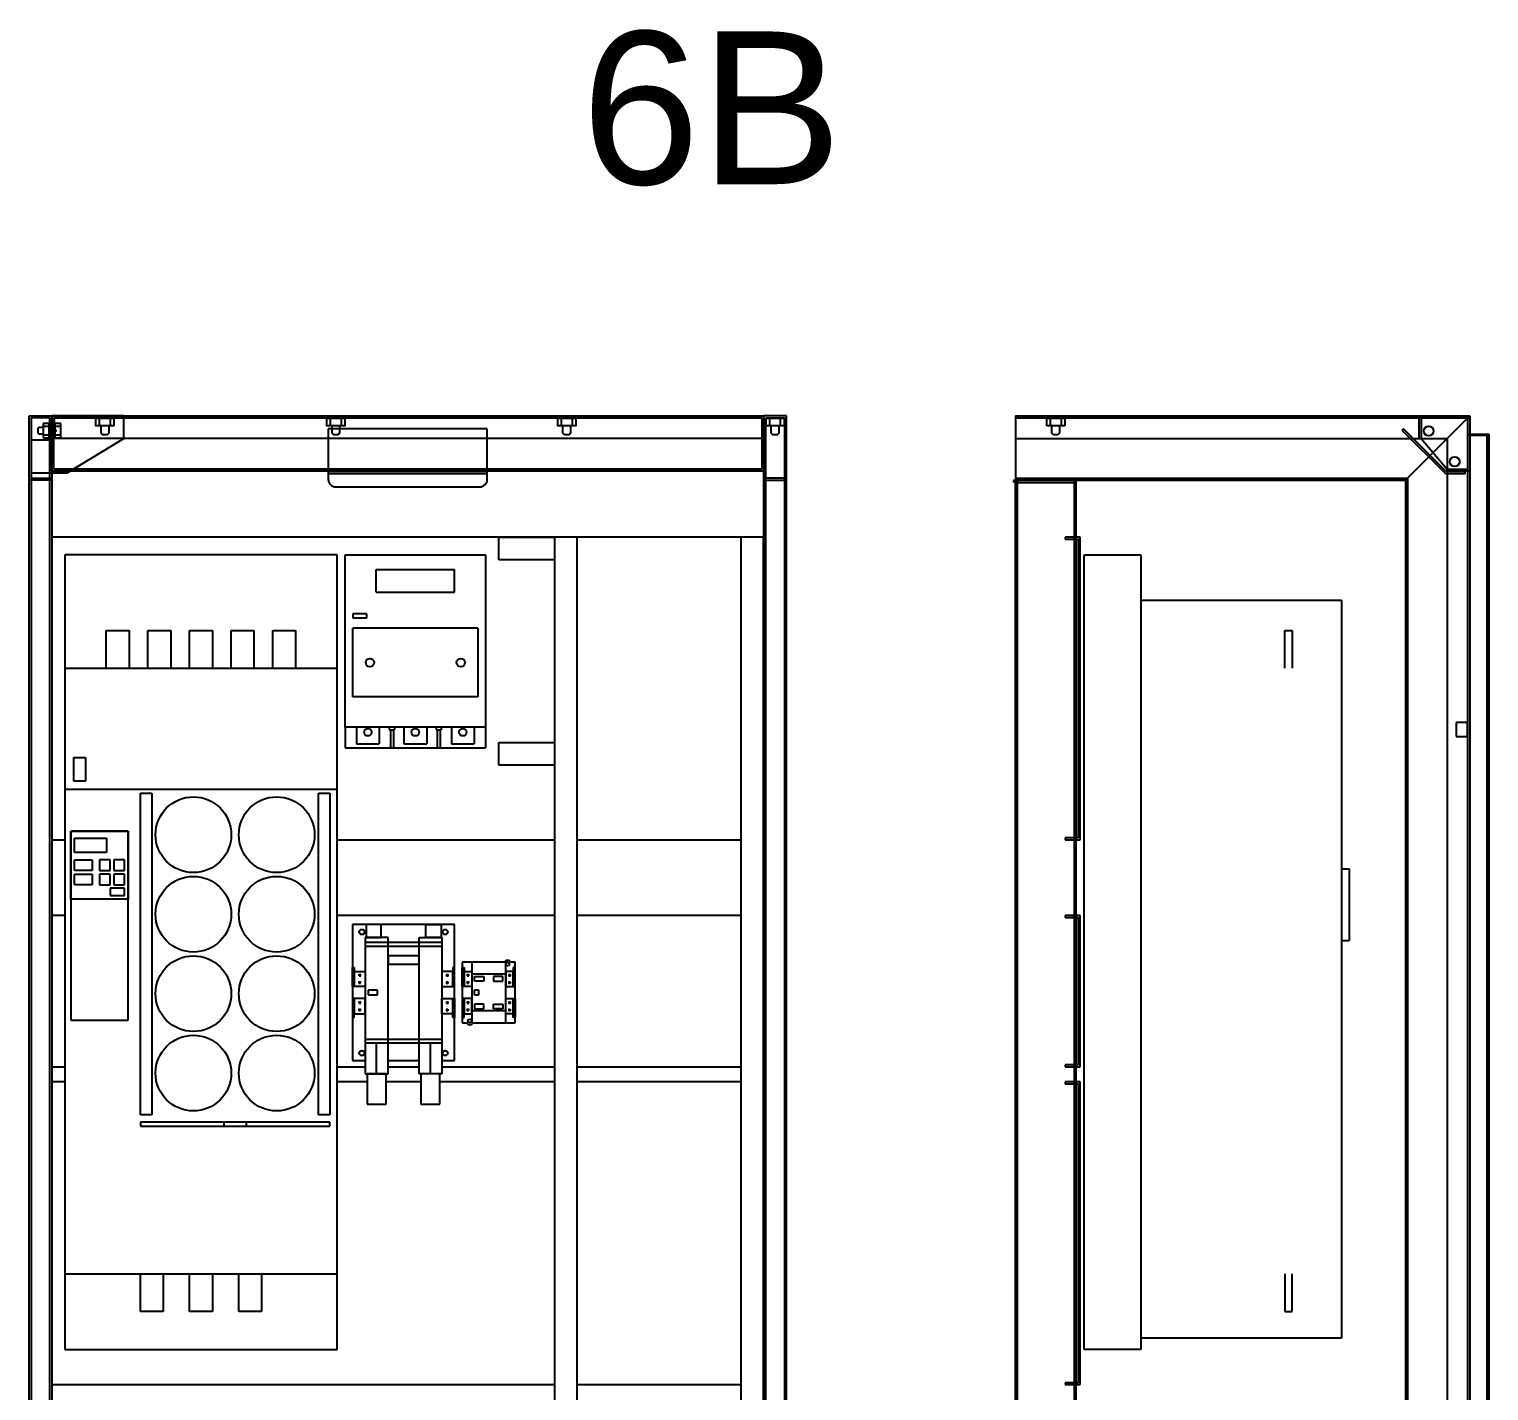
# Model space of a CAD drawing. Header units: millimetres. Extents: x 3151 to 30896, y 1337 to 7086.
# Drawn here: x 16846 to 18774, y 2249 to 4048 of the extents above; entities that cross this region are included whole.
import ezdxf

# ---------------------------------------------------------------- set-up
doc = ezdxf.new("R2010")
doc.units = ezdxf.units.MM
doc.linetypes.add('CENTER', pattern=[2, 1.25, -0.25, 0.25, -0.25])
doc.linetypes.add('DASHED2', pattern=[0.375, 0.25, -0.125])
doc.styles.get("Standard").update_dxf_attribs({"font": 'arial.ttf'})

msp = doc.modelspace()

# ---------------------------------------------------------------- hatches: boundary and pattern name
for points in [[(18718.9, 3463.7), (18718.9, 3466.3), (18746.2, 3466.3), (18746.2, 3534), (18684.5, 3534), (18684.5, 3506.7), (18681.9, 3506.7), (18681.9, 3536.7), (18748.9, 3536.7), (18748.9, 3463.7)], [(18716.5, 3460.5), (18742.6, 3460.5), (18742.6, 3463.2), (18717.6, 3463.2), (18661, 3519.8), (18659.1, 3517.9)], [(18234.4, 3376.7), (18214.4, 3376.7), (18214.4, 3374), (18231.7, 3374), (18231.7, 2979.3), (18214.4, 2979.3), (18214.4, 2976.7), (18234.4, 2976.7)], [(18234.4, 2876.7), (18214.4, 2876.7), (18214.4, 2874), (18231.7, 2874), (18231.7, 2679.3), (18214.4, 2679.3), (18214.4, 2676.7), (18234.4, 2676.7)], [(18234.4, 2656.7), (18214.4, 2656.7), (18214.4, 2654), (18231.7, 2654), (18231.7, 2259.3), (18214.4, 2259.3), (18214.4, 2256.7), (18234.4, 2256.7)]]:
    msp.add_hatch(color=7).paths.add_polyline_path(points)

# ---------------------------------------------------------------- linework, layer by layer
at = {"color": 7}
for p, q in [((16846.2, 1336.7), (16846.2, 3536.7)), ((16846.2, 3536.7), (16876.2, 3536.7)), ((16846.2, 3451.7), (16846.2, 3536.7)), ((16846.2, 3536.7), (16876.2, 3536.7)), ((16873.6, 3534), (16848.9, 3534)), ((16848.9, 3534), (16848.9, 1339.3)), ((16873.6, 3534), (16848.9, 3534)), ((16848.9, 3534), (16848.9, 3454.3)), ((16873.6, 1339.3), (16873.6, 3534)), ((16873.6, 3506.7), (16873.6, 3534)), ((16876.2, 3536.7), (16876.2, 1336.7)), ((16876.2, 3463.7), (16876.2, 3536.7)), ((16876.2, 3536.7), (17816.2, 3536.7)), ((16876.2, 3536.7), (16876.2, 3504.7)), ((16971.2, 3536.7), (16876.2, 3536.7)), ((16876.2, 3536.7), (16876.2, 3506.7)), ((16878.9, 3534), (17813.6, 3534)), ((16878.9, 3466.3), (16878.9, 3534)), ((16971.2, 3506.7), (16971.2, 3536.7)), ((17813.6, 3534), (17813.6, 3466.3)), ((17846.2, 3536.7), (17816.2, 3536.7)), ((17816.2, 3536.7), (17816.2, 1336.7)), ((17816.2, 3536.7), (17816.2, 3463.7)), ((17846.2, 3536.7), (17816.2, 3536.7)), ((17816.2, 3536.7), (17816.2, 3506.7)), ((17818.9, 3534), (17843.6, 3534)), ((17818.9, 1339.3), (17818.9, 3534)), ((17818.9, 3506.7), (17818.9, 3534)), ((17818.9, 3534), (17843.6, 3534)), ((17843.6, 3534), (17843.6, 1339.3)), ((17843.6, 3534), (17843.6, 3454.3)), ((17846.2, 1336.7), (17846.2, 3536.7)), ((17846.2, 3451.7), (17846.2, 3536.7)), ((18148.9, 3536.7), (18748.9, 3536.7)), ((18148.9, 3536.7), (18218.9, 3536.7)), ((18148.9, 3536.7), (18148.9, 1336.7)), ((18148.9, 3534), (18748.9, 3534)), ((18190, 3533.7), (18213.8, 3533.7)), ((18190, 3523.7), (18190, 3533.7)), ((18194.9, 3523.7), (18194.9, 3533.7)), ((18194.9, 3533.7), (18208.9, 3533.7)), ((18196.9, 3533.7), (18196.9, 3536.7)), ((18206.9, 3536.7), (18206.9, 3533.7)), ((18208.9, 3533.7), (18208.9, 3523.7)), ((18213.8, 3533.7), (18213.8, 3523.7)), ((18748.9, 3536.7), (18663.9, 3451.7)), ((18681.9, 3506.7), (18681.9, 3536.7)), ((18681.9, 3536.7), (18748.9, 3536.7)), ((18746.2, 3534), (18684.5, 3534)), ((18684.5, 3534), (18684.5, 3506.7)), ((18746.2, 1336.7), (18746.2, 3536.7)), ((18746.2, 3466.3), (18746.2, 3534)), ((18748.9, 3536.7), (18748.9, 1336.7)), ((18748.9, 3536.7), (18748.9, 3463.7)), ((16859.1, 3521.2), (16857.5, 3519.6)), ((16857.5, 3519.6), (16857.5, 3514.8)), ((16857.5, 3514.8), (16859.1, 3513.2)), ((16864.7, 3521.2), (16859.1, 3521.2)), ((16859.1, 3513.2), (16864.7, 3513.2)), ((16872.7, 3526.7), (16864.7, 3526.7)), ((16864.7, 3526.7), (16864.7, 3507.7)), ((16864.7, 3522.8), (16864.7, 3511.6)), ((16872.7, 3522.8), (16864.7, 3522.8)), ((16864.7, 3511.6), (16872.7, 3511.6)), ((16872.7, 3507.7), (16872.7, 3526.7)), ((16872.7, 3511.6), (16872.7, 3522.8)), ((16880.1, 3521.2), (16872.7, 3521.2)), ((16872.7, 3513.2), (16880.1, 3513.2)), ((16888.1, 3526.7), (16880.1, 3526.7)), ((16880.1, 3526.7), (16880.1, 3507.7)), ((16880.1, 3522.8), (16880.1, 3511.6)), ((16888.1, 3522.8), (16880.1, 3522.8)), ((16880.1, 3513.2), (16880.1, 3521.2)), ((16880.1, 3511.6), (16888.1, 3511.6)), ((16888.1, 3507.7), (16888.1, 3526.7)), ((16888.1, 3511.6), (16888.1, 3522.8)), ((17451.2, 3519.5), (17241.2, 3519.5)), ((17241.2, 3519.5), (17241.2, 3460.5)), ((17451.2, 3460.5), (17451.2, 3519.5)), ((18213.8, 3523.7), (18190, 3523.7)), ((18208.9, 3523.7), (18194.9, 3523.7)), ((18196.9, 3513.8), (18196.9, 3523.7)), ((18198.9, 3511.8), (18196.9, 3513.8)), ((18204.9, 3511.8), (18198.9, 3511.8)), ((18206.9, 3513.8), (18204.9, 3511.8)), ((18206.9, 3523.7), (18206.9, 3513.8)), ((18661, 3519.8), (18659.1, 3517.9)), ((18659.1, 3517.9), (18716.5, 3460.5)), ((18717.6, 3463.2), (18661, 3519.8)), ((18748.9, 3510.8), (18748.9, 3512.8)), ((18748.9, 3512.8), (18773.9, 3512.8)), ((18748.9, 3510.8), (18748.9, 1401.8)), ((18771.9, 3510.8), (18748.9, 3510.8)), ((18771.9, 1401.8), (18771.9, 3510.8)), ((18773.9, 3512.8), (18773.9, 1399.8)), ((16876.2, 3504.7), (16848.9, 3504.7)), ((16848.9, 3504.7), (16848.9, 3461.7)), ((16864.7, 3507.7), (16872.7, 3507.7)), ((16876.2, 3506.7), (16873.6, 3506.7)), ((17813.6, 3506.7), (16878.9, 3506.7)), ((16880.1, 3507.7), (16888.1, 3507.7)), ((16896.2, 3461.7), (16971.2, 3506.7)), ((17816.2, 3506.7), (17818.9, 3506.7)), ((18148.9, 3506.7), (18718.9, 3506.7)), ((18684.5, 3506.7), (18681.9, 3506.7)), ((18684.5, 3506.7), (18718.9, 3466.3)), ((18718.9, 3506.7), (18718.9, 1366.7)), ((16876.2, 3451.7), (16846.2, 3451.7)), ((16848.9, 3461.7), (16896.2, 3461.7)), ((16848.9, 3454.3), (16876.2, 3454.3)), ((17816.2, 3463.7), (16876.2, 3463.7)), ((16876.2, 3454.3), (16876.2, 3451.7)), ((17813.6, 3466.3), (16878.9, 3466.3)), ((17451.2, 3460.5), (17241.2, 3460.5)), ((17241.2, 3460.5), (17241.2, 3453)), ((17241.2, 3460.5), (17451.2, 3460.5)), ((17451.2, 3453), (17451.2, 3460.5)), ((17816.2, 3454.3), (17816.2, 3451.7)), ((17843.6, 3454.3), (17816.2, 3454.3)), ((17816.2, 3451.7), (17846.2, 3451.7)), ((18146.2, 3451.2), (18146.2, 3448.5)), ((18148.9, 3451.2), (18146.2, 3451.2)), ((18148.9, 3454.3), (18666.5, 3454.3)), ((18148.9, 3451.7), (18663.9, 3451.7)), ((18148.9, 1422.2), (18148.9, 3451.2)), ((18228.9, 3451.2), (18148.9, 3451.2)), ((18148.9, 3451.2), (18148.9, 1422.2)), ((18151.5, 1422.2), (18151.5, 3451.2)), ((18226.2, 3451.2), (18226.2, 1422.2)), ((18228.9, 1422.2), (18228.9, 3451.2)), ((18663.9, 3451.7), (18663.9, 1421.7)), ((18666.5, 3454.3), (18666.5, 1419)), ((18716.5, 3460.5), (18742.6, 3460.5)), ((18742.6, 3463.2), (18717.6, 3463.2)), ((18718.9, 3463.7), (18718.9, 3466.3)), ((18718.9, 3466.3), (18746.2, 3466.3)), ((18748.9, 3463.7), (18718.9, 3463.7)), ((18742.6, 3460.5), (18742.6, 3463.2)), ((17251.2, 3443), (17441.2, 3443)), ((18151.5, 3448.5), (18226.2, 3448.5)), ((17816.2, 3376.7), (16876.2, 3376.7)), ((16876.2, 3376.7), (16876.2, 2976.7)), ((17466.3, 3376.7), (17539.9, 3376.7)), ((17466.3, 3346.7), (17466.3, 3376.7)), ((17539.9, 3376.7), (17539.9, 3346.7)), ((17569.9, 3376.7), (17539.9, 3376.7)), ((17539.9, 3376.7), (17539.9, 2179.2)), ((17569.9, 2179.2), (17569.9, 3376.7)), ((17816.2, 3376.7), (17786.2, 3376.7)), ((17786.2, 3376.7), (17786.2, 1779.2)), ((17816.2, 2976.7), (17816.2, 3376.7)), ((17816.2, 1779.2), (17816.2, 3376.7)), ((18234.4, 3376.7), (18214.4, 3376.7)), ((18214.4, 3376.7), (18214.4, 3374)), ((18214.4, 3374), (18231.7, 3374)), ((18231.7, 3374), (18231.7, 2979.3)), ((18234.4, 2976.7), (18234.4, 3376.7)), ((17253.1, 3353.3), (16893.1, 3353.3)), ((16893.1, 3353.3), (16893.1, 2303.3)), ((17253.1, 2303.3), (17253.1, 3353.3)), ((17263.7, 3353.3), (17448.7, 3353.3)), ((17263.7, 3125.3), (17263.7, 3353.3)), ((17448.7, 3353.3), (17448.7, 3125.3)), ((17539.9, 3346.7), (17466.3, 3346.7)), ((18239.4, 3353.3), (18314.4, 3353.3)), ((18239.4, 2303.3), (18239.4, 3353.3)), ((18314.4, 3353.3), (18314.4, 2303.3)), ((17304.6, 3333.7), (17407.9, 3333.7)), ((17304.6, 3303.7), (17304.6, 3333.7)), ((17407.9, 3303.7), (17407.9, 3333.7)), ((17304.6, 3303.7), (17407.9, 3303.7)), ((18314.4, 3293.3), (18579.4, 3293.3)), ((18579.4, 3293.3), (18579.4, 2318.3)), ((17291.7, 3275.3), (17273.7, 3275.3)), ((17273.7, 3275.3), (17273.7, 3269.3)), ((17291.7, 3269.3), (17273.7, 3269.3)), ((17291.7, 3275.3), (17291.7, 3269.3)), ((16948.1, 3203.3), (16948.1, 3253.3)), ((16948.1, 3253.3), (16978.1, 3253.3)), ((16978.1, 3253.3), (16978.1, 3203.3)), ((17003.1, 3203.3), (17003.1, 3253.3)), ((17003.1, 3253.3), (17033.1, 3253.3)), ((17033.1, 3253.3), (17033.1, 3203.3)), ((17058.1, 3203.3), (17058.1, 3253.3)), ((17058.1, 3253.3), (17088.1, 3253.3)), ((17088.1, 3253.3), (17088.1, 3203.3)), ((17113.1, 3203.3), (17113.1, 3253.3)), ((17113.1, 3253.3), (17143.1, 3253.3)), ((17143.1, 3253.3), (17143.1, 3203.3)), ((17168.1, 3203.3), (17168.1, 3253.3)), ((17168.1, 3253.3), (17198.1, 3253.3)), ((17198.1, 3253.3), (17198.1, 3203.3)), ((17438.7, 3256.3), (17273.7, 3256.3)), ((17273.7, 3165.3), (17273.7, 3256.3)), ((17438.7, 3256.3), (17438.7, 3165.3)), ((18504.4, 3203.3), (18504.4, 3253.3)), ((18504.4, 3253.3), (18514.4, 3253.3)), ((18514.4, 3253.3), (18514.4, 3203.3)), ((16893.1, 3203.3), (17253.1, 3203.3)), ((17438.7, 3165.3), (17273.7, 3165.3)), ((17448.7, 3125.3), (17263.7, 3125.3)), ((17263.7, 3125.3), (17263.7, 3098.3)), ((17278.5, 3125.3), (17278.5, 3103.3)), ((17308.5, 3125.3), (17308.5, 3103.3)), ((17321.8, 3125.3), (17321.8, 3121.8)), ((17328.8, 3125.3), (17328.8, 3121.8)), ((17341.2, 3125.3), (17341.2, 3103.3)), ((17371.2, 3125.3), (17371.2, 3103.3)), ((17383.5, 3125.3), (17383.5, 3121.8)), ((17390.5, 3125.3), (17390.5, 3121.8)), ((17403.9, 3125.3), (17403.9, 3103.3)), ((17433.9, 3125.3), (17433.9, 3103.3)), ((17448.7, 3125.3), (17448.7, 3098.3)), ((18745.9, 3131.6), (18730.9, 3131.6)), ((18730.9, 3131.6), (18730.9, 3113.1)), ((18745.9, 3113.1), (18745.9, 3131.6)), ((17321.8, 3121.8), (17328.8, 3121.8)), ((17323.3, 3121.8), (17323.3, 3098.3)), ((17327.3, 3121.8), (17327.3, 3098.3)), ((17383.5, 3121.8), (17390.5, 3121.8)), ((17385, 3121.8), (17385, 3098.3)), ((17389, 3121.8), (17389, 3098.3)), ((17466.3, 3105.1), (17539.9, 3105.1)), ((17466.3, 3075.1), (17466.3, 3105.1)), ((17539.9, 3105.1), (17539.9, 3075.1)), ((18730.9, 3113.1), (18745.9, 3113.1)), ((16905, 3085.5), (16920.8, 3085.5)), ((16905, 3054.1), (16905, 3085.5)), ((16920.8, 3085.5), (16920.8, 3054.1)), ((17263.7, 3098.3), (17448.7, 3098.3)), ((17278.5, 3103.3), (17308.5, 3103.3)), ((17341.2, 3103.3), (17371.2, 3103.3)), ((17403.9, 3103.3), (17433.9, 3103.3)), ((17539.9, 3075.1), (17466.3, 3075.1)), ((16920.8, 3054.1), (16905, 3054.1)), ((16893.1, 3043.3), (17253.1, 3043.3)), ((16993.1, 2613.3), (16993.1, 3038.3)), ((16993.1, 3038.3), (17008.1, 3038.3)), ((17008.1, 3038.3), (17008.1, 2613.3)), ((17228.1, 2613.3), (17228.1, 3038.3)), ((17228.1, 3038.3), (17243.1, 3038.3)), ((17243.1, 3038.3), (17243.1, 2613.3)), ((16976.8, 2988.1), (16901.2, 2988.1)), ((16901.2, 2988.1), (16901.2, 2738.1)), ((16901.2, 2988.1), (16976.8, 2988.1)), ((16901.2, 2898.3), (16901.2, 2988.1)), ((16976.8, 2738.1), (16976.8, 2988.1)), ((16976.8, 2988.1), (16976.8, 2898.3)), ((16876.2, 2976.7), (16893.1, 2976.7)), ((16905.9, 2978.6), (16948.4, 2978.6)), ((16905.9, 2959.7), (16905.9, 2978.6)), ((16948.4, 2978.6), (16948.4, 2959.7)), ((17253.1, 2976.7), (17539.9, 2976.7)), ((17569.9, 2976.7), (17786.2, 2976.7)), ((18231.7, 2979.3), (18214.4, 2979.3)), ((18214.4, 2979.3), (18214.4, 2976.7)), ((18214.4, 2976.7), (18234.4, 2976.7)), ((16948.4, 2959.7), (16905.9, 2959.7)), ((16905.9, 2950.3), (16929.5, 2950.3)), ((16905.9, 2936.1), (16905.9, 2950.3)), ((16929.5, 2950.3), (16929.5, 2936.1)), ((16953.1, 2950.3), (16939, 2950.3)), ((16939, 2950.3), (16939, 2936.1)), ((16953.1, 2936.1), (16953.1, 2950.3)), ((16972, 2950.3), (16957.9, 2950.3)), ((16957.9, 2950.3), (16957.9, 2936.1)), ((16972, 2936.1), (16972, 2950.3)), ((16929.5, 2936.1), (16905.9, 2936.1)), ((16905.9, 2931.4), (16929.5, 2931.4)), ((16905.9, 2917.2), (16905.9, 2931.4)), ((16929.5, 2931.4), (16929.5, 2917.2)), ((16939, 2936.1), (16953.1, 2936.1)), ((16953.1, 2931.4), (16939, 2931.4)), ((16939, 2931.4), (16939, 2917.2)), ((16953.1, 2917.2), (16953.1, 2931.4)), ((16957.9, 2936.1), (16972, 2936.1)), ((16972, 2931.4), (16957.9, 2931.4)), ((16957.9, 2931.4), (16957.9, 2917.2)), ((16972, 2917.2), (16972, 2931.4)), ((18579.4, 2938.3), (18589.4, 2938.3)), ((18589.4, 2938.3), (18589.4, 2843.3)), ((16929.5, 2917.2), (16905.9, 2917.2)), ((16939, 2917.2), (16953.1, 2917.2)), ((16972, 2912.5), (16953.1, 2912.5)), ((16953.1, 2912.5), (16953.1, 2903)), ((16957.9, 2917.2), (16972, 2917.2)), ((16972, 2903), (16972, 2912.5)), ((16976.8, 2898.3), (16901.2, 2898.3)), ((16953.1, 2903), (16972, 2903)), ((16893.1, 2876.7), (16876.2, 2876.7)), ((16876.2, 2876.7), (16876.2, 2676.7)), ((17539.9, 2876.7), (17253.1, 2876.7)), ((17786.2, 2876.7), (17569.9, 2876.7)), ((17816.2, 2676.7), (17816.2, 2876.7)), ((18234.4, 2876.7), (18214.4, 2876.7)), ((18214.4, 2876.7), (18214.4, 2874)), ((18214.4, 2874), (18231.7, 2874)), ((18231.7, 2874), (18231.7, 2679.3)), ((18234.4, 2676.7), (18234.4, 2876.7)), ((17408.1, 2864.8), (17273.1, 2864.8)), ((17273.1, 2864.8), (17273.1, 2684.8)), ((17311.1, 2864.8), (17291.1, 2864.8)), ((17291.1, 2864.8), (17291.1, 2847.3)), ((17311.1, 2847.3), (17311.1, 2864.8)), ((17370.1, 2847.3), (17370.1, 2864.8)), ((17370.1, 2864.8), (17390.1, 2864.8)), ((17390.1, 2864.8), (17390.1, 2847.3)), ((17408.1, 2684.8), (17408.1, 2864.8)), ((17320.1, 2847.3), (17290.1, 2847.3)), ((17290.1, 2847.3), (17290.1, 2667.3)), ((17290.1, 2841.2), (17391.1, 2841.2)), ((17290.1, 2836.2), (17391.1, 2836.2)), ((17291.1, 2847.3), (17311.1, 2847.3)), ((17320.1, 2667.3), (17320.1, 2847.3)), ((17361.1, 2667.3), (17361.1, 2847.3)), ((17361.1, 2847.3), (17391.1, 2847.3)), ((17390.1, 2847.3), (17370.1, 2847.3)), ((17391.1, 2847.3), (17391.1, 2667.3)), ((18589.4, 2843.3), (18579.4, 2843.3)), ((17361.1, 2823.3), (17320.1, 2823.3)), ((17320.1, 2823.3), (17320.1, 2812.3)), ((17361.1, 2812.3), (17361.1, 2823.3)), ((17430.6, 2814.8), (17418.1, 2814.8)), ((17418.1, 2814.8), (17418.1, 2734.8)), ((17475.6, 2814.8), (17430.6, 2814.8)), ((17430.6, 2814.8), (17430.6, 2734.8)), ((17475.6, 2734.8), (17475.6, 2814.8)), ((17488.1, 2814.8), (17482.4, 2814.8)), ((17488.1, 2734.8), (17488.1, 2814.8)), ((17273.1, 2782.8), (17273.1, 2807.8)), ((17273.1, 2807.8), (17275.6, 2807.8)), ((17275.6, 2807.8), (17275.6, 2782.8)), ((17275.6, 2782.8), (17275.6, 2802.8)), ((17275.6, 2802.8), (17290.1, 2802.8)), ((17284.8, 2797.7), (17280.8, 2797.7)), ((17282.8, 2799.7), (17282.8, 2795.7)), ((17290.1, 2802.8), (17290.1, 2782.8)), ((17320.1, 2812.3), (17361.1, 2812.3)), ((17405.6, 2802.8), (17391.1, 2802.8)), ((17391.1, 2802.8), (17391.1, 2782.8)), ((17396.3, 2797.7), (17400.3, 2797.7)), ((17398.3, 2799.7), (17398.3, 2795.7)), ((17408.1, 2807.8), (17405.6, 2807.8)), ((17405.6, 2807.8), (17405.6, 2782.8)), ((17405.6, 2782.8), (17405.6, 2802.8)), ((17408.1, 2782.8), (17408.1, 2807.8)), ((17418.1, 2782.8), (17418.1, 2807.8)), ((17418.1, 2807.8), (17420.6, 2807.8)), ((17420.6, 2807.8), (17420.6, 2782.8)), ((17420.6, 2782.8), (17420.6, 2802.8)), ((17420.6, 2802.8), (17430.6, 2802.8)), ((17427.6, 2797.7), (17423.6, 2797.7)), ((17425.6, 2799.7), (17425.6, 2795.7)), ((17430.6, 2802.8), (17430.6, 2782.8)), ((17475.6, 2799.1), (17430.6, 2799.1)), ((17434.3, 2790), (17434.3, 2796.1)), ((17434.3, 2796.1), (17446.8, 2796.1)), ((17446.8, 2796.1), (17446.8, 2790)), ((17471.9, 2796.1), (17459.4, 2796.1)), ((17459.4, 2796.1), (17459.4, 2790)), ((17471.9, 2790), (17471.9, 2796.1)), ((17485.6, 2802.8), (17475.6, 2802.8)), ((17475.6, 2802.8), (17475.6, 2782.8)), ((17478.6, 2797.7), (17482.6, 2797.7)), ((17480.6, 2799.7), (17480.6, 2795.7)), ((17488.1, 2807.8), (17485.6, 2807.8)), ((17485.6, 2807.8), (17485.6, 2782.8)), ((17485.6, 2782.8), (17485.6, 2802.8)), ((17488.1, 2782.8), (17488.1, 2807.8)), ((17275.6, 2782.8), (17273.1, 2782.8)), ((17290.1, 2782.8), (17275.6, 2782.8)), ((17284.8, 2788), (17280.8, 2788)), ((17282.8, 2786), (17282.8, 2790)), ((17306.3, 2777.8), (17293.8, 2777.8)), ((17293.8, 2777.8), (17293.8, 2771.7)), ((17306.3, 2771.7), (17306.3, 2777.8)), ((17391.1, 2782.8), (17405.6, 2782.8)), ((17396.3, 2788), (17400.3, 2788)), ((17398.3, 2786), (17398.3, 2790)), ((17405.6, 2782.8), (17408.1, 2782.8)), ((17420.6, 2782.8), (17418.1, 2782.8)), ((17430.6, 2782.8), (17420.6, 2782.8)), ((17427.6, 2788), (17423.6, 2788)), ((17425.6, 2786), (17425.6, 2790)), ((17446.8, 2790), (17434.3, 2790)), ((17434.3, 2778.5), (17439.4, 2778.5)), ((17434.3, 2771.1), (17434.3, 2778.5)), ((17439.4, 2778.5), (17439.4, 2771.1)), ((17459.4, 2790), (17471.9, 2790)), ((17475.6, 2782.8), (17485.6, 2782.8)), ((17478.6, 2788), (17482.6, 2788)), ((17480.6, 2786), (17480.6, 2790)), ((17485.6, 2782.8), (17488.1, 2782.8)), ((17275.6, 2766.7), (17273.1, 2766.7)), ((17273.1, 2766.7), (17273.1, 2741.7)), ((17290.1, 2766.7), (17275.6, 2766.7)), ((17275.6, 2766.7), (17275.6, 2746.7)), ((17275.6, 2741.7), (17275.6, 2766.7)), ((17284.8, 2761.6), (17280.8, 2761.6)), ((17282.8, 2763.6), (17282.8, 2759.6)), ((17290.1, 2746.7), (17290.1, 2766.7)), ((17293.8, 2771.7), (17306.3, 2771.7)), ((17391.1, 2766.7), (17405.6, 2766.7)), ((17391.1, 2746.7), (17391.1, 2766.7)), ((17396.3, 2761.6), (17400.3, 2761.6)), ((17398.3, 2763.6), (17398.3, 2759.6)), ((17405.6, 2766.7), (17405.6, 2746.7)), ((17405.6, 2766.7), (17408.1, 2766.7)), ((17405.6, 2741.7), (17405.6, 2766.7)), ((17408.1, 2766.7), (17408.1, 2741.7)), ((17420.6, 2766.7), (17418.1, 2766.7)), ((17418.1, 2766.7), (17418.1, 2741.7)), ((17420.6, 2741.7), (17420.6, 2766.7)), ((17430.6, 2766.7), (17420.6, 2766.7)), ((17420.6, 2766.7), (17420.6, 2746.7)), ((17427.6, 2761.6), (17423.6, 2761.6)), ((17425.6, 2763.6), (17425.6, 2759.6)), ((17430.6, 2746.7), (17430.6, 2766.7)), ((17439.4, 2771.1), (17434.3, 2771.1)), ((17446.8, 2759.6), (17434.3, 2759.6)), ((17434.3, 2759.6), (17434.3, 2753.4)), ((17446.8, 2753.4), (17446.8, 2759.6)), ((17459.4, 2759.6), (17471.9, 2759.6)), ((17459.4, 2753.4), (17459.4, 2759.6)), ((17471.9, 2759.6), (17471.9, 2753.4)), ((17475.6, 2766.7), (17485.6, 2766.7)), ((17475.6, 2746.7), (17475.6, 2766.7)), ((17478.6, 2761.6), (17482.6, 2761.6)), ((17480.6, 2763.6), (17480.6, 2759.6)), ((17485.6, 2766.7), (17485.6, 2746.7)), ((17485.6, 2766.7), (17488.1, 2766.7)), ((17485.6, 2741.7), (17485.6, 2766.7)), ((17488.1, 2766.7), (17488.1, 2741.7)), ((16901.2, 2738.1), (16976.8, 2738.1)), ((17273.1, 2741.7), (17275.6, 2741.7)), ((17275.6, 2746.7), (17290.1, 2746.7)), ((17284.8, 2751.8), (17280.8, 2751.8)), ((17282.8, 2749.8), (17282.8, 2753.8)), ((17405.6, 2746.7), (17391.1, 2746.7)), ((17396.3, 2751.8), (17400.3, 2751.8)), ((17398.3, 2749.8), (17398.3, 2753.8)), ((17408.1, 2741.7), (17405.6, 2741.7)), ((17418.1, 2741.7), (17420.6, 2741.7)), ((17420.6, 2746.7), (17430.6, 2746.7)), ((17427.6, 2751.8), (17423.6, 2751.8)), ((17425.6, 2749.8), (17425.6, 2753.8)), ((17475.6, 2750.4), (17430.6, 2750.4)), ((17434.3, 2753.4), (17446.8, 2753.4)), ((17471.9, 2753.4), (17459.4, 2753.4)), ((17485.6, 2746.7), (17475.6, 2746.7)), ((17478.6, 2751.8), (17482.6, 2751.8)), ((17480.6, 2749.8), (17480.6, 2753.8)), ((17488.1, 2741.7), (17485.6, 2741.7)), ((17418.1, 2734.8), (17423.8, 2734.8)), ((17430.6, 2734.8), (17475.6, 2734.8)), ((17475.6, 2734.8), (17488.1, 2734.8)), ((17475.6, 2734.8), (17488.1, 2734.8)), ((17290.1, 2713.3), (17391.1, 2713.3)), ((17290.1, 2708.3), (17391.1, 2708.3)), ((17305.1, 2667.3), (17305.1, 2708.3)), ((17376.1, 2667.3), (17376.1, 2708.3)), ((17273.1, 2684.8), (17290.1, 2684.8)), ((17320.1, 2684.8), (17361.1, 2684.8)), ((17391.1, 2684.8), (17408.1, 2684.8)), ((16876.2, 2676.7), (16893.1, 2676.7)), ((17253.1, 2676.7), (17290.1, 2676.7)), ((17290.1, 2667.3), (17320.1, 2667.3)), ((17317.6, 2667.3), (17292.6, 2667.3)), ((17292.6, 2667.3), (17292.6, 2627.3)), ((17317.6, 2627.3), (17317.6, 2667.3)), ((17320.1, 2676.7), (17361.1, 2676.7)), ((17391.1, 2667.3), (17361.1, 2667.3)), ((17388.6, 2667.3), (17363.6, 2667.3)), ((17363.6, 2667.3), (17363.6, 2627.3)), ((17388.6, 2627.3), (17388.6, 2667.3)), ((17391.1, 2676.7), (17539.9, 2676.7)), ((17569.9, 2676.7), (17786.2, 2676.7)), ((18231.7, 2679.3), (18214.4, 2679.3)), ((18214.4, 2679.3), (18214.4, 2676.7)), ((18214.4, 2676.7), (18234.4, 2676.7)), ((16893.1, 2656.7), (16876.2, 2656.7)), ((16876.2, 2656.7), (16876.2, 2256.7)), ((17292.6, 2656.7), (17253.1, 2656.7)), ((17363.6, 2656.7), (17317.6, 2656.7)), ((17539.9, 2656.7), (17388.6, 2656.7)), ((17786.2, 2656.7), (17569.9, 2656.7)), ((17816.2, 2256.7), (17816.2, 2656.7)), ((18234.4, 2656.7), (18214.4, 2656.7)), ((18214.4, 2656.7), (18214.4, 2654)), ((18214.4, 2654), (18231.7, 2654)), ((18231.7, 2654), (18231.7, 2259.3)), ((18234.4, 2256.7), (18234.4, 2656.7)), ((17292.6, 2627.3), (17317.6, 2627.3)), ((17363.6, 2627.3), (17388.6, 2627.3)), ((17008.1, 2613.3), (16993.1, 2613.3)), ((17133.1, 2603.3), (16993.1, 2603.3)), ((16993.1, 2603.3), (16993.1, 2598.3)), ((17243.1, 2603.3), (17103.1, 2603.3)), ((17103.1, 2603.3), (17103.1, 2598.3)), ((17133.1, 2598.3), (17133.1, 2603.3)), ((17243.1, 2613.3), (17228.1, 2613.3)), ((17243.1, 2598.3), (17243.1, 2603.3)), ((16993.1, 2598.3), (17133.1, 2598.3)), ((17103.1, 2598.3), (17243.1, 2598.3)), ((16893.1, 2403.3), (17253.1, 2403.3)), ((16993.1, 2353.3), (16993.1, 2403.3)), ((17023.1, 2403.3), (17023.1, 2353.3)), ((17058.1, 2353.3), (17058.1, 2403.3)), ((17088.1, 2403.3), (17088.1, 2353.3)), ((17123.1, 2353.3), (17123.1, 2403.3)), ((17153.1, 2403.3), (17153.1, 2353.3)), ((18504.4, 2403.3), (18504.4, 2353.3)), ((18514.4, 2353.3), (18514.4, 2403.3)), ((17023.1, 2353.3), (16993.1, 2353.3)), ((17088.1, 2353.3), (17058.1, 2353.3)), ((17153.1, 2353.3), (17123.1, 2353.3)), ((18504.4, 2353.3), (18514.4, 2353.3)), ((18579.4, 2318.3), (18314.4, 2318.3)), ((16893.1, 2303.3), (17253.1, 2303.3)), ((18314.4, 2303.3), (18239.4, 2303.3)), ((16876.2, 2256.7), (17539.9, 2256.7)), ((17569.9, 2256.7), (17786.2, 2256.7)), ((18231.7, 2259.3), (18214.4, 2259.3)), ((18214.4, 2259.3), (18214.4, 2256.7)), ((18214.4, 2256.7), (18234.4, 2256.7))]:
    msp.add_line(p, q, dxfattribs=at)
at = {"color": 7, "linetype": 'DASHED2'}
for p, q in [((16971.2, 3533.7), (16879.2, 3533.7)), ((16879.2, 3533.7), (16879.2, 3506.7)), ((16940.7, 3536.7), (16940.7, 3533.7)), ((16951.7, 3536.7), (16951.7, 3533.7)), ((16876.2, 3521.7), (16879.2, 3521.7)), ((16876.2, 3512.7), (16879.2, 3512.7)), ((16879.2, 3506.7), (16876.2, 3506.7))]:
    msp.add_line(p, q, dxfattribs=at)
at = {"color": 7, "linetype": 'CENTER'}
msp.add_line((16882.7, 3517.2), (16872.7, 3517.2), dxfattribs=at)
at = {"color": 7}
for points in [[(16934.3, 3533.7), (16958.1, 3533.7), (16958.1, 3523.7), (16934.3, 3523.7)], [(16953.2, 3523.7), (16939.2, 3523.7), (16939.2, 3533.7), (16953.2, 3533.7)], [(17239.3, 3533.7), (17263.1, 3533.7), (17263.1, 3523.7), (17239.3, 3523.7)], [(17258.2, 3523.7), (17244.2, 3523.7), (17244.2, 3533.7), (17258.2, 3533.7)], [(17544.3, 3533.7), (17568.1, 3533.7), (17568.1, 3523.7), (17544.3, 3523.7)], [(17563.2, 3523.7), (17549.2, 3523.7), (17549.2, 3533.7), (17563.2, 3533.7)], [(17819.3, 3533.7), (17843.1, 3533.7), (17843.1, 3523.7), (17819.3, 3523.7)], [(17838.2, 3523.7), (17824.2, 3523.7), (17824.2, 3533.7), (17838.2, 3533.7)]]:
    msp.add_lwpolyline(points, close=True, dxfattribs=at)
for points in [[(16951.2, 3523.7), (16951.2, 3513.8), (16949.2, 3511.8), (16943.2, 3511.8), (16941.2, 3513.8), (16941.2, 3523.7)], [(17256.2, 3523.7), (17256.2, 3513.8), (17254.2, 3511.8), (17248.2, 3511.8), (17246.2, 3513.8), (17246.2, 3523.7)], [(17561.2, 3523.7), (17561.2, 3513.8), (17559.2, 3511.8), (17553.2, 3511.8), (17551.2, 3513.8), (17551.2, 3523.7)], [(17836.2, 3523.7), (17836.2, 3513.8), (17834.2, 3511.8), (17828.2, 3511.8), (17826.2, 3513.8), (17826.2, 3523.7)]]:
    msp.add_lwpolyline(points, dxfattribs=at)
at = {"color": 7, "linetype": 'Continuous'}
for centre in [(18694.4, 3516.7), (18694.4, 3516.7), (18728.9, 3476.2), (18728.9, 3476.2)]:
    msp.add_circle(centre, 6.5, dxfattribs=at)
at = {"color": 7}
for centre, radius in [((17296.2, 3210.8), 5.5), ((17416.2, 3210.8), 5.5), ((17293.5, 3118.8), 5), ((17356.2, 3118.8), 5), ((17418.9, 3118.8), 5), ((17063.1, 2983.3), 50), ((17173.1, 2983.3), 50), ((17063.1, 2878.3), 50), ((17173.1, 2878.3), 50), ((17285.6, 2854.8), 3.4), ((17395.6, 2854.8), 3.4), ((17063.1, 2773.3), 50), ((17173.1, 2773.3), 50), ((17478.1, 2812.3), 2.4), ((17428.1, 2737.3), 2.4), ((17063.1, 2668.3), 50), ((17173.1, 2668.3), 50), ((17285.6, 2694.8), 3.4), ((17395.6, 2694.8), 3.4)]:
    msp.add_circle(centre, radius, dxfattribs=at)
for centre, radius, start, end in [((17251.2, 3453), 10, 180, 270), ((17441.2, 3453), 10, 270, 0), ((17478.1, 2812.3), 5, 30, 150), ((17428.1, 2737.3), 5, 210, 330)]:
    msp.add_arc(centre, radius, start, end, dxfattribs=at)

# ---------------------------------------------------------------- texts
msp.add_text('6B', height=201.81, dxfattribs=at).set_placement((17575.2, 3842.9))

doc.saveas('drawing.dxf')
